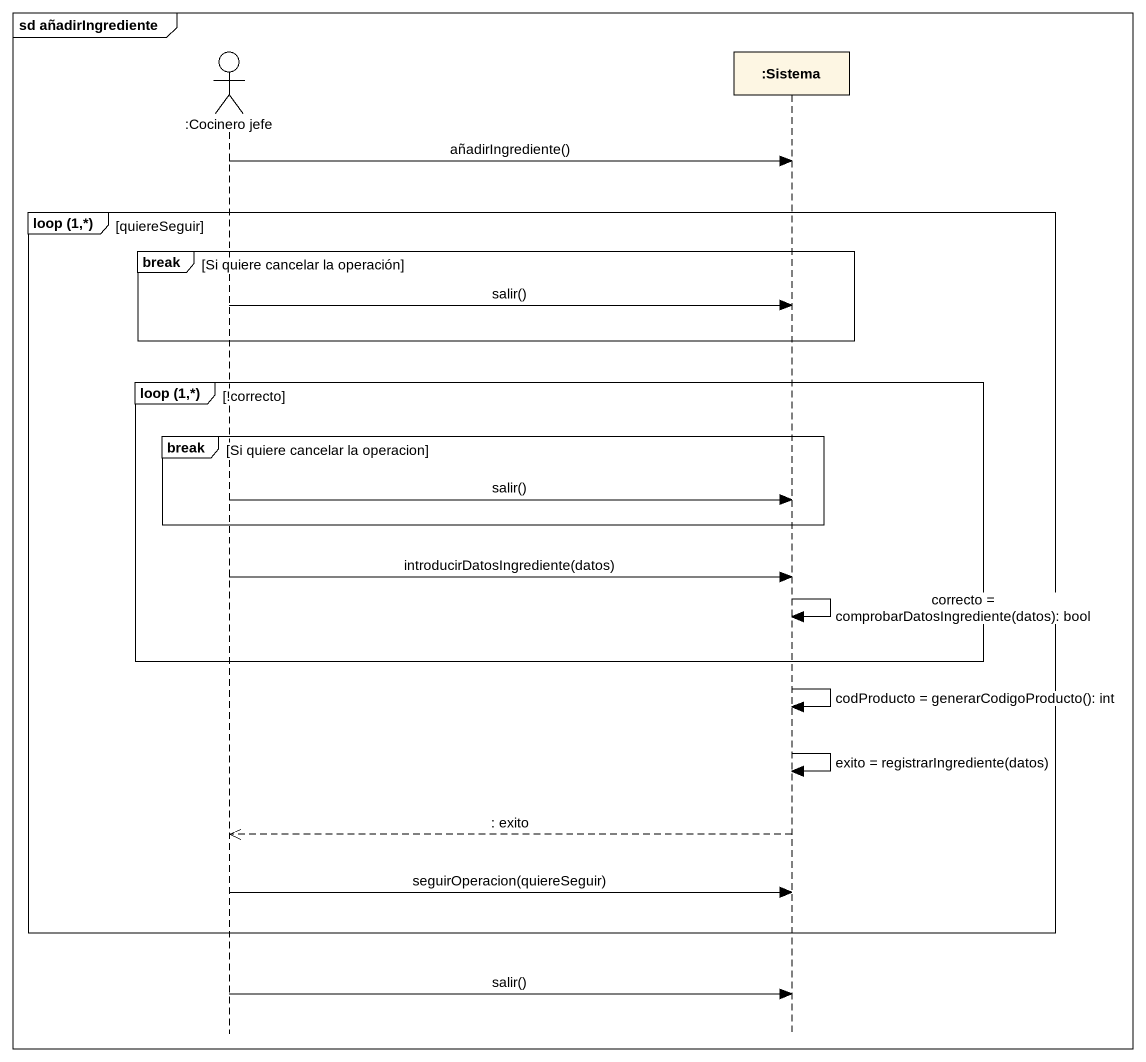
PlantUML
@startuml
mainframe sd añadirIngrediente
hide footbox
actor ":Cocinero jefe" as Cocinero_jefe
participant ":Sistema" as Sistema

Cocinero_jefe -> Sistema : añadirIngrediente()
group loop (1,*) [quiereSeguir]
  break Si quiere cancelar la operación
    Cocinero_jefe -> Sistema : salir()
  end
  group loop (1,*) [!correcto]
    break Si quiere cancelar la operacion
      Cocinero_jefe -> Sistema : salir()
    end
    Cocinero_jefe -> Sistema : introducirDatosIngrediente(datos)
    Sistema -> Sistema : correcto = comprobarDatosIngrediente(datos): bool
  end
  Sistema -> Sistema : codProducto = generarCodigoProducto(): int
  Sistema -> Sistema : exito = registrarIngrediente(datos)
  Sistema -->> Cocinero_jefe : : exito
  Cocinero_jefe -> Sistema : seguirOperacion(quiereSeguir)
end
Cocinero_jefe -> Sistema : salir()
@enduml
